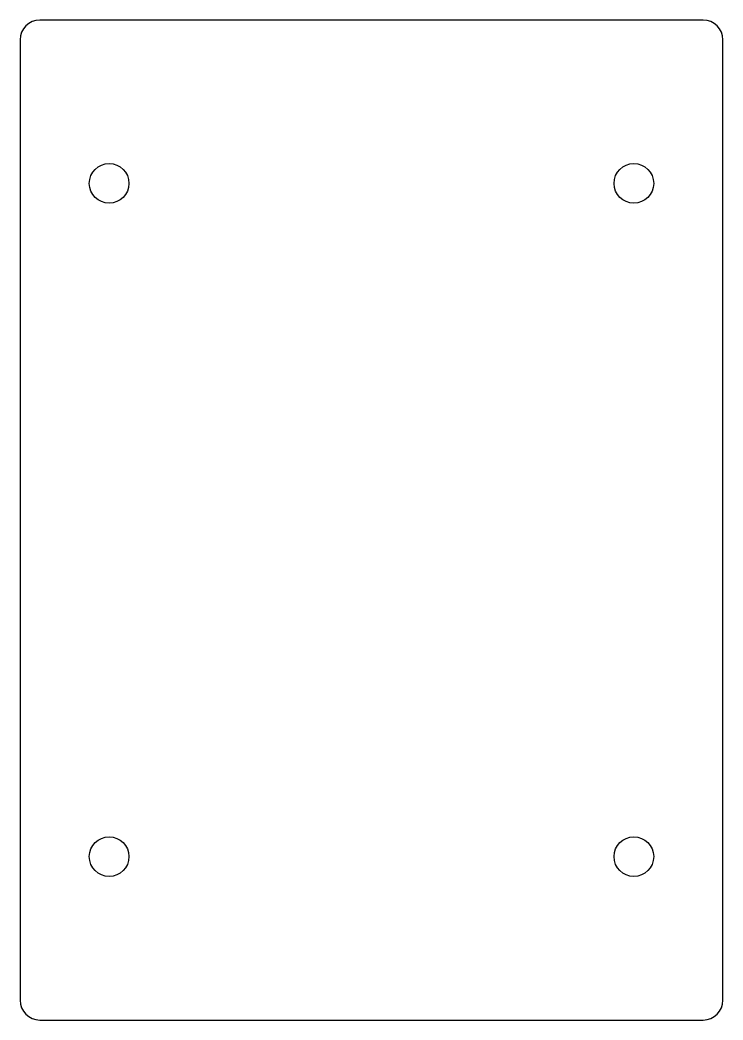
# Model space of a CAD drawing. Header units: millimetres. Extents: x 189.2 to 224.8, y -154 to -103.5.
import ezdxf

# ---------------------------------------------------------------- set-up
doc = ezdxf.new("R2010")
doc.units = ezdxf.units.MM

msp = doc.modelspace()

# ---------------------------------------------------------------- linework, layer by layer
for p, q in [((223.75, -103.5), (190.25, -103.5)), ((189.25, -104.5), (189.25, -153)), ((224.75, -153), (224.75, -104.5)), ((190.25, -154), (223.75, -154))]:
    msp.add_line(p, q)
for centre in [(193.75, -111.75), (220.25, -111.75), (193.75, -145.75), (220.25, -145.75)]:
    msp.add_circle(centre, 1)
for centre, start, end in [((190.25, -104.5), 90, 180), ((223.75, -104.5), 0, 90), ((190.25, -153), 180, 270), ((223.75, -153), 270, 0)]:
    msp.add_arc(centre, 1, start, end)

doc.saveas('drawing.dxf')
